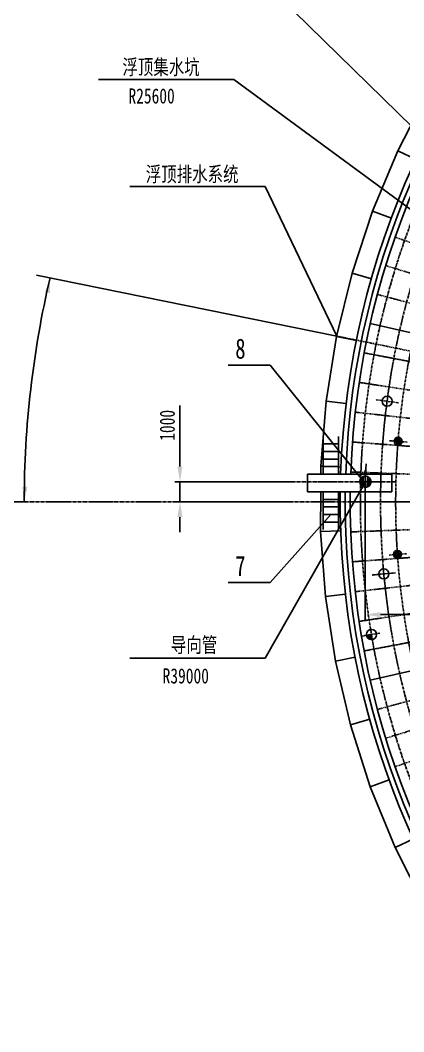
# Model space of a CAD drawing. Header units: inches. Extents: x 8 to 1207, y 9 to 860.
# Drawn here: x 121.1 to 197.2, y 182.4 to 383 of the extents above; entities that cross this region are included whole.
import ezdxf

# ---------------------------------------------------------------- set-up
doc = ezdxf.new("R2010")
doc.units = ezdxf.units.IN
doc.header["$MEASUREMENT"] = 0
for name, pattern in [('HIDDEN', [0.375, 0.25, -0.125]), ('LICENT1', [0.59, 0.5, -0.03, 0.03, -0.03]), ('LIDIVIDE', [0.65, 0.4, -0.05, 0.05, -0.05, 0.05, -0.05])]:
    doc.linetypes.add(name, pattern=pattern)
for name, color, linetype in [('1', 2, 'Continuous'), ('2', 1, 'Continuous'), ('3', 3, 'LICENT1')]:
    doc.layers.add(name, color=color, linetype=linetype)
doc.styles.add('HZ', font='NSimSun.ttf', dxfattribs={"width": 0.75})

msp = doc.modelspace()

# ---------------------------------------------------------------- linework, layer by layer
at = {"layer": '1', "linetype": 'Continuous'}
for p, q in [((225.7, 335.58), (165.07, 394.91)), ((136.61, 371.29), (163.45, 371.29)), ((244.43, 311.75), (163.45, 371.29)), ((142.84, 350.02), (169.68, 350.02)), ((169.68, 350.02), (183.87, 320.36)), ((183.87, 320.37), (124.32, 332.48)), ((162.34, 314.6), (170.66, 314.6)), ((170.66, 314.6), (188.98, 291.78)), ((152.78, 294.47), (152.78, 306.6)), ((189.53, 293.76), (189.53, 264.11)), ((175.23, 291.47), (151.78, 291.47)), ((152.78, 287.47), (152.78, 291.47)), ((169.68, 256.48), (189.56, 291.47)), ((175.23, 287.47), (151.78, 287.47)), ((170.66, 271.48), (182.7, 284.97)), ((152.78, 284.47), (152.78, 281.47)), ((162.34, 271.48), (170.66, 271.48)), ((192.53, 265.11), (342.56, 265.11)), ((142.84, 256.48), (169.68, 256.48))]:
    msp.add_line(p, q, dxfattribs=at)
at = {"layer": '1', "linetype": 'LIDIVIDE', "ltscale": 0.6}
for p, q in [((212.47, 334.04), (195.48, 339.98)), ((210.82, 329.03), (193.62, 334.34)), ((209.36, 323.96), (191.98, 328.62)), ((207.02, 313.68), (189.33, 317.03)), ((206.13, 308.48), (188.33, 311.17)), ((205.44, 303.26), (187.56, 305.27)), ((204.95, 298.01), (187, 299.35)), ((204.66, 292.74), (186.67, 293.41)), ((204.66, 282.2), (186.67, 281.52)), ((204.95, 276.93), (187, 275.59)), ((205.44, 271.68), (187.56, 269.67)), ((206.13, 266.45), (188.33, 263.77)), ((207.02, 261.26), (189.33, 257.91)), ((209.36, 250.98), (191.98, 246.32)), ((210.82, 245.91), (193.62, 240.6)), ((212.47, 240.9), (195.48, 234.95))]:
    msp.add_line(p, q, dxfattribs=at)
at = {"layer": '1', "linetype": 'LICENT1'}
for p, q in [((195.88, 298.69), (195.24, 299.43)), ((195.32, 299.53), (195.25, 299.61)), ((195.5, 299.52), (195.29, 299.76)), ((195.63, 298.79), (195.3, 299.17)), ((195.98, 298.76), (195.32, 299.53)), ((195.67, 299.5), (195.35, 299.88)), ((195.85, 299.49), (195.42, 299.99)), ((196, 298.94), (195.5, 299.52)), ((196.03, 299.48), (195.51, 300.08)), ((196.05, 299.64), (195.61, 300.15)), ((196.01, 299.11), (195.67, 299.5)), ((196.07, 299.81), (195.72, 300.21)), ((196.08, 299.99), (195.85, 300.25)), ((196.02, 299.29), (195.85, 299.49)), ((196.1, 300.16), (196, 300.28)), ((196.34, 298.73), (196.01, 299.11)), ((196.45, 298.79), (196.02, 299.29)), ((196.04, 299.46), (196.03, 299.48)), ((196.55, 298.86), (196.04, 299.46)), ((196.2, 299.46), (196.05, 299.64)), ((196.38, 299.45), (196.07, 299.81)), ((196.55, 299.44), (196.08, 299.99)), ((196.73, 299.42), (196.1, 300.16)), ((196.84, 299.49), (196.17, 300.27)), ((196.64, 298.95), (196.2, 299.46)), ((196.72, 299.05), (196.38, 299.45)), ((196.8, 299.73), (196.4, 300.19)), ((196.78, 299.17), (196.55, 299.44)), ((196.82, 299.32), (196.73, 299.42)), ((196.06, 298.68), (195.98, 298.76)), ((196.21, 298.69), (196, 298.94)), ((188.44, 291.53), (188.62, 291.7)), ((188.45, 291.36), (188.56, 291.47)), ((188.47, 291.74), (188.62, 291.89)), ((188.47, 291.21), (188.61, 291.34)), ((188.51, 291.07), (188.6, 291.16)), ((188.56, 291.47), (188.61, 291.52)), ((188.57, 290.95), (188.6, 290.98)), ((188.6, 292.04), (188.63, 292.07)), ((188.6, 291.16), (188.91, 291.47)), ((188.6, 290.98), (189.09, 291.47)), ((188.61, 291.52), (189.14, 292.05)), ((188.61, 291.34), (188.73, 291.47)), ((188.62, 291.89), (189.15, 292.42)), ((188.62, 291.7), (189.15, 292.24)), ((188.63, 292.07), (188.99, 292.44)), ((188.63, 290.84), (189.12, 291.33)), ((188.71, 290.74), (189.12, 291.15)), ((188.73, 291.47), (189.14, 291.87)), ((188.8, 290.65), (189.11, 290.96)), ((188.91, 291.47), (189.13, 291.69)), ((189.09, 291.47), (189.13, 291.51)), ((189.98, 290.6), (190.67, 291.29)), ((189.99, 290.96), (190.5, 291.47)), ((189.99, 290.78), (190.68, 291.47)), ((189.99, 290.43), (190.6, 291.04)), ((190, 291.32), (190.15, 291.47)), ((190, 291.14), (190.32, 291.47)), ((190.01, 291.69), (190.47, 292.14)), ((190.01, 291.5), (190.54, 292.03)), ((190.02, 292.05), (190.29, 292.32)), ((190.02, 291.87), (190.39, 292.24)), ((190.03, 292.41), (190.08, 292.47)), ((190.03, 292.23), (190.19, 292.4)), ((190.15, 291.47), (190.6, 291.92)), ((190.32, 291.47), (190.64, 291.79)), ((190.5, 291.47), (190.67, 291.64)), ((190.68, 291.47), (190.69, 291.48)), ((188.89, 290.57), (189.11, 290.78)), ((189, 290.5), (189.1, 290.6)), ((195.2, 277), (195.12, 277.07)), ((195.38, 277.02), (195.14, 277.22)), ((195.55, 277.03), (195.18, 277.35)), ((195.97, 276.34), (195.2, 277)), ((195.73, 277.04), (195.23, 277.47)), ((195.91, 277.06), (195.31, 277.57)), ((195.96, 276.52), (195.38, 277.02)), ((195.91, 277.22), (195.39, 277.66)), ((195.9, 277.39), (195.5, 277.74)), ((195.95, 276.69), (195.55, 277.03)), ((195.89, 277.57), (195.62, 277.8)), ((195.93, 276.87), (195.73, 277.04)), ((195.87, 277.74), (195.76, 277.84)), ((196.61, 277.11), (195.87, 277.74)), ((196.43, 277.1), (195.89, 277.57)), ((196.26, 277.08), (195.9, 277.39)), ((196.08, 277.07), (195.91, 277.22)), ((195.92, 277.04), (195.91, 277.06)), ((196.52, 276.53), (195.92, 277.04)), ((196.71, 277.19), (195.93, 277.86)), ((196.6, 276.63), (196.08, 277.07)), ((196.63, 277.42), (196.17, 277.82)), ((196.65, 276.74), (196.26, 277.08)), ((196.7, 276.87), (196.43, 277.1)), ((196.72, 277.02), (196.61, 277.11)), ((195.87, 276.26), (195.14, 276.89)), ((195.61, 276.32), (195.23, 276.64)), ((196.43, 276.44), (195.93, 276.87)), ((196.32, 276.37), (195.95, 276.69)), ((196.2, 276.31), (195.96, 276.52)), ((196.05, 276.27), (195.97, 276.34)), ((190.91, 260.18), (189.82, 260.86)), ((190.92, 260.32), (189.83, 261.01)), ((190.89, 260.49), (190.01, 261.04)), ((190.87, 260.65), (190.2, 261.07)), ((190.84, 260.82), (190.38, 261.1)), ((190.81, 260.98), (190.57, 261.13)), ((190.78, 261.15), (190.75, 261.17)), ((190.68, 260.17), (189.92, 260.66))]:
    msp.add_line(p, q, dxfattribs=at)
at = {"layer": '1', "linetype": 'Continuous'}
msp.add_arc((317.2, 287.51), 195.31, 166.8512, 180.0106, dxfattribs=at)
for points in [[(127.01, 328.89), (126.02, 329.06), (127.02, 331.93)], [(152.28, 294.47), (153.28, 294.47), (152.78, 291.47)], [(122.52, 290.45), (121.52, 290.49), (121.9, 287.47)], [(152.28, 284.47), (153.28, 284.47), (152.78, 287.47)], [(192.53, 265.61), (192.53, 264.61), (189.53, 265.11)]]:
    msp.add_solid(points, dxfattribs=at)
at = {"layer": '2', "linetype": 'Continuous'}
for p, q in [((201.9, 368.63), (195.97, 357.11)), ((195.97, 357.11), (190.97, 345.16)), ((195.97, 357.11), (199.6, 355.42)), ((190.97, 345.16), (186.92, 332.85)), ((190.97, 345.16), (194.72, 343.76)), ((186.92, 332.85), (183.85, 320.26)), ((186.92, 332.85), (190.77, 331.75)), ((208.09, 318.84), (190.54, 322.85)), ((183.85, 320.26), (181.78, 307.48)), ((183.85, 320.26), (187.77, 319.47)), ((181.78, 307.48), (180.71, 294.56)), ((181.78, 307.48), (185.75, 306.99)), ((181.2, 292.97), (181.2, 300.47)), ((184.2, 292.97), (184.2, 300.47)), ((181.2, 298.97), (184.2, 298.97)), ((181.2, 297.47), (184.2, 297.47)), ((181.2, 295.97), (184.2, 295.97)), ((178.06, 289.47), (178.06, 292.97)), ((194.79, 292.97), (178.06, 292.97)), ((180.71, 294.56), (180.7, 292.97)), ((180.71, 294.56), (181.2, 294.54)), ((181.2, 294.47), (184.2, 294.47)), ((184.2, 294.41), (184.71, 294.39)), ((194.79, 289.47), (194.79, 292.97)), ((194.79, 289.47), (178.06, 289.47)), ((180.69, 289.47), (180.66, 281.61)), ((181.2, 289.47), (181.2, 281.97)), ((184.2, 289.47), (184.2, 281.97)), ((181.2, 287.97), (184.2, 287.97)), ((312.56, 287.47), (186.56, 287.47)), ((181.2, 286.47), (184.2, 286.47)), ((181.2, 284.97), (184.2, 284.97)), ((181.2, 283.47), (184.2, 283.47)), ((180.66, 281.61), (184.66, 281.75)), ((180.66, 281.61), (181.63, 268.69)), ((181.63, 268.69), (185.6, 269.14)), ((181.63, 268.69), (183.61, 255.88)), ((183.61, 255.88), (187.54, 256.65)), ((183.61, 255.88), (186.59, 243.28)), ((208.09, 256.09), (190.54, 252.09)), ((186.59, 243.28), (190.44, 244.35)), ((186.59, 243.28), (190.54, 230.94)), ((190.54, 230.94), (194.3, 232.31)), ((190.54, 230.94), (195.46, 218.95)), ((195.46, 218.95), (199.1, 220.61)), ((195.46, 218.95), (201.3, 207.39))]:
    msp.add_line(p, q, dxfattribs=at)
at = {"layer": '2', "linetype": 'HIDDEN'}
msp.add_line((313.22, 294.05), (183.87, 320.36), dxfattribs=at)
at = {"layer": '2', "linetype": 'Continuous'}
for centre, radius in [((193.87, 307.44), 1), ((196.04, 299.48), 0.8), ((189.56, 291.47), 1.12), ((195.92, 277.06), 0.8), ((193.23, 273.18), 1), ((190.77, 261.17), 1)]:
    msp.add_circle(centre, radius, dxfattribs=at)
for centre, radius, start, end in [((345.56, 287.47), 161, 0.6871, 178.0423), ((345.56, 287.47), 160, 359.4987, 178.0301), ((345.56, 287.47), 159, 358.0177, 178.0177), ((345.12, 287.47), 156.04, 178.1466, 178.9074), ((346, 287.47), 156.04, 178.156, 178.9146), ((345.56, 287.47), 161, 179.2882, 358.0423), ((345.56, 287.47), 160, 179.2838, 358.0301), ((345.56, 287.47), 159, 179.2793, 358.0177)]:
    msp.add_arc(centre, radius, start, end, dxfattribs=at)
at = {"layer": '3'}
for p, q in [((196.16, 307.14), (191.58, 307.74)), ((194.37, 299.6), (197.84, 299.34)), ((194.25, 276.93), (197.73, 277.19)), ((195.52, 273.4), (190.93, 272.97)), ((188.8, 260.84), (192.52, 261.47))]:
    msp.add_line(p, q, dxfattribs=at)
at = {"layer": '3', "ltscale": 1.5}
for p, q in [((195.61, 291.47), (175.23, 291.47)), ((591.06, 287.47), (118.72, 287.47))]:
    msp.add_line(p, q, dxfattribs=at)
at = {"layer": '3'}
for radius in [157, 153, 150]:
    msp.add_circle((345.56, 287.47), radius, dxfattribs=at)
msp.add_arc((345.56, 287.47), 156.04, 177.228, 179.5264, dxfattribs=at)

# ---------------------------------------------------------------- texts
at = {"layer": '1', "linetype": 'Continuous', "style": 'HZ', "width": 0.75}
for s, height, p in [('\\M+5B8A1\\M+5B6A5\\M+5BCAF\\M+5CBAE\\M+5BFD3', 3, (141.36, 372.24)), ('R25600 ', 3, (142.56, 366.5)), ('\\M+5B8A1\\M+5B6A5\\M+5C5C5\\M+5CBAE\\M+5CFB5\\M+5CDB3', 3, (145.99, 350.99)), ('8', 4, (163.75, 315.88)), ('7', 4, (163.75, 272.76)), ('\\M+5B5BC\\M+5CFF2\\M+5B9DC', 3, (150.97, 257.62)), ('R39000 ', 3, (149.34, 251.46))]:
    msp.add_text(s, height=height, dxfattribs=at).set_placement(p)
at = {"layer": '1', "linetype": 'Continuous', "insert": (150.28, 302.66), "char_height": 3, "attachment_point": 5, "rotation": 90, "style": 'HZ'}
msp.add_mtext('\\A1;1000', dxfattribs=at)

doc.saveas('drawing.dxf')
